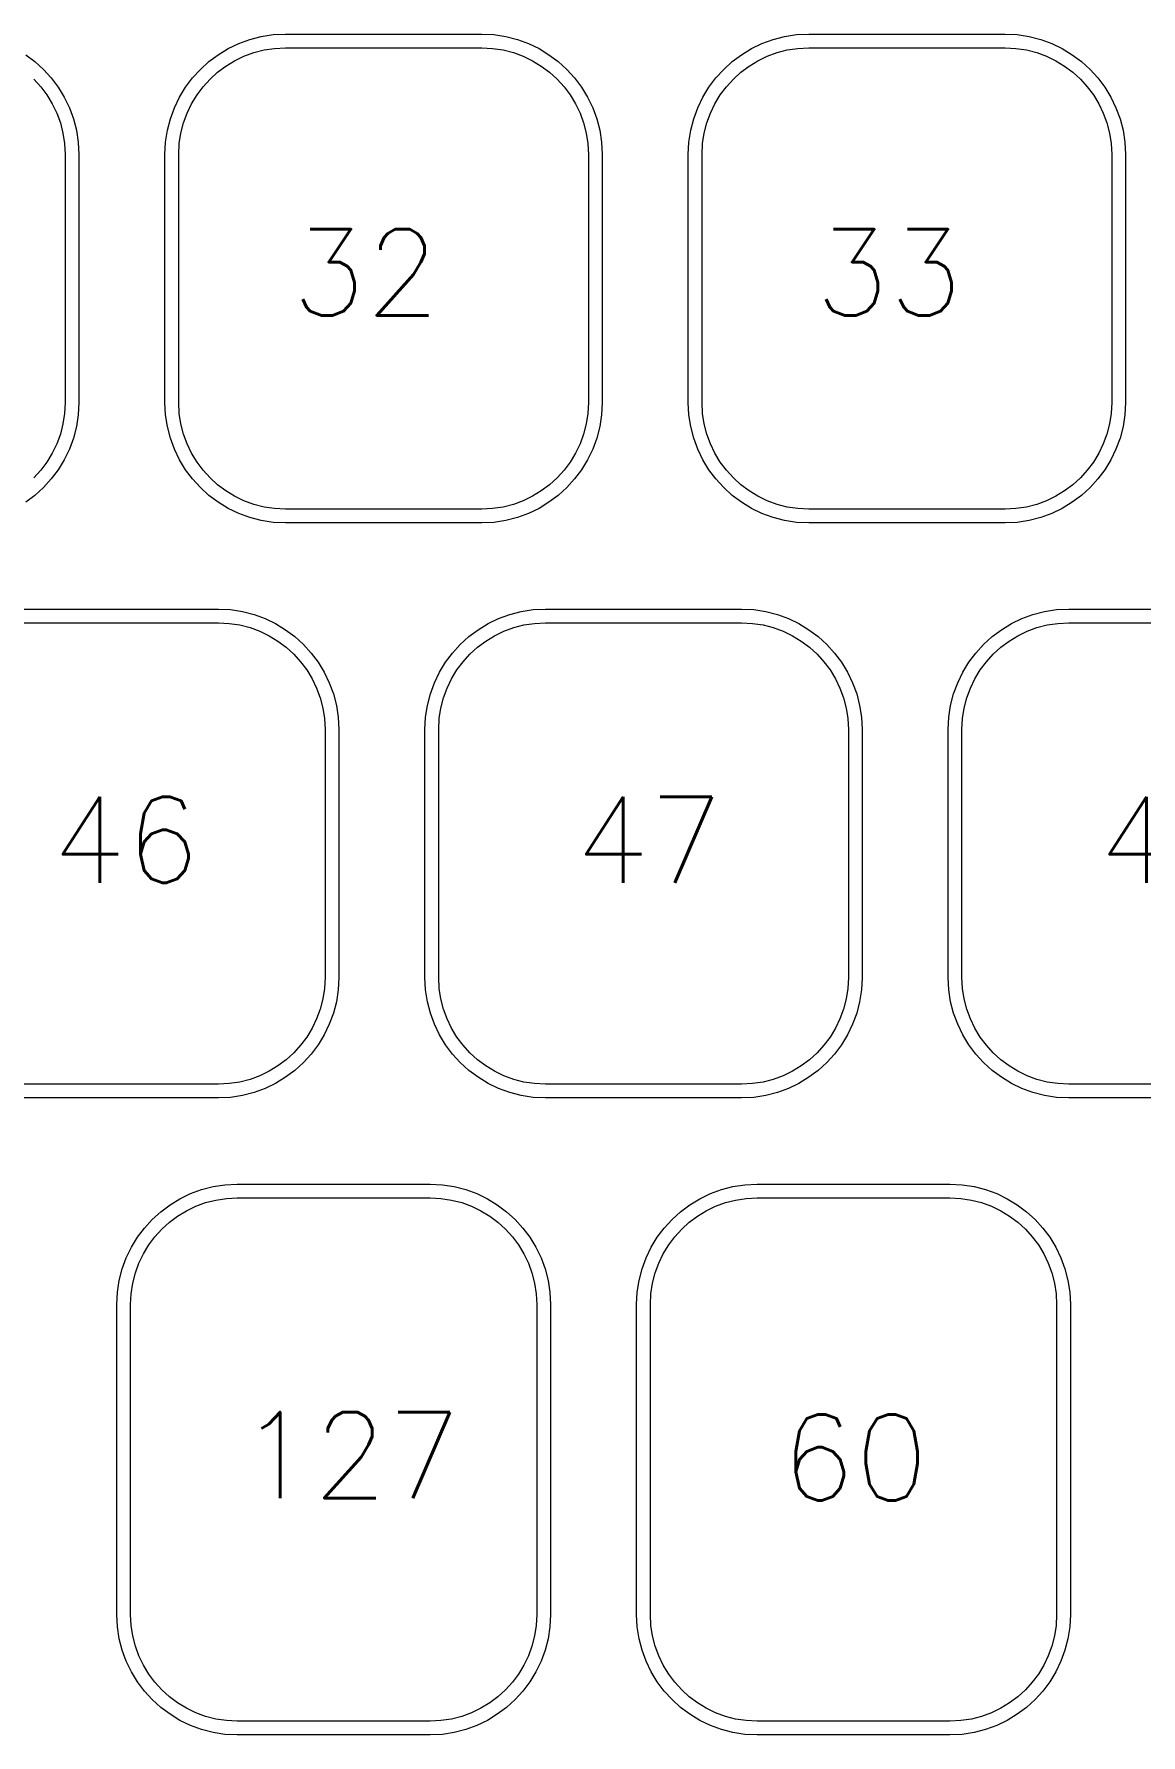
# Model space of a CAD drawing. Header units: millimetres. Extents: x 1461 to 1900, y 363 to 677.
# Drawn here: x 1615.18 to 1647.34, y 552.61 to 602.01 of the extents above; entities that cross this region are included whole.
import ezdxf

# ---------------------------------------------------------------- set-up
doc = ezdxf.new("R2010")
doc.units = ezdxf.units.MM
doc.styles.get("Standard").update_dxf_attribs({"font": 'txt', "bigfont": 'gbcbig.shx'})

msp = doc.modelspace()

# ---------------------------------------------------------------- linework, layer by layer
at = {"color": 7, "lineweight": 0}
for p, q in [((1620.8238, 601.5884), (1621.1295, 601.7363)), ((1621.1295, 601.7363), (1621.4507, 601.8544)), ((1621.4507, 601.8544), (1621.7854, 601.941)), ((1621.7854, 601.941), (1622.1319, 601.9943)), ((1622.1319, 601.9943), (1622.4884, 602.0124)), ((1622.4884, 602.0124), (1628.1882, 602.0124)), ((1628.1882, 602.0124), (1628.5447, 601.9943)), ((1628.5447, 601.9943), (1628.8912, 601.941)), ((1628.8912, 601.941), (1629.226, 601.8544)), ((1629.226, 601.8544), (1629.5471, 601.7363)), ((1629.5471, 601.7363), (1629.8529, 601.5884)), ((1636.0239, 601.5884), (1636.3296, 601.7363)), ((1636.3296, 601.7363), (1636.6508, 601.8544)), ((1636.6508, 601.8544), (1636.9855, 601.941)), ((1636.9855, 601.941), (1637.332, 601.9943)), ((1637.332, 601.9943), (1637.6885, 602.0124)), ((1637.6885, 602.0124), (1643.3883, 602.0124)), ((1643.3883, 602.0124), (1643.7448, 601.9943)), ((1643.7448, 601.9943), (1644.0913, 601.941)), ((1644.0913, 601.941), (1644.4261, 601.8544)), ((1644.4261, 601.8544), (1644.7472, 601.7363)), ((1644.7472, 601.7363), (1645.053, 601.5884)), ((1614.9417, 601.4126), (1615.2114, 601.2106)), ((1615.2114, 601.2106), (1615.4602, 600.9843)), ((1620.0167, 600.9843), (1620.2655, 601.2106)), ((1620.2655, 601.2106), (1620.5352, 601.4126)), ((1620.5352, 601.4126), (1620.8238, 601.5884)), ((1620.7564, 601.0822), (1621.012, 601.2377)), ((1621.012, 601.2377), (1621.2829, 601.3684)), ((1621.2829, 601.3684), (1621.5676, 601.4728)), ((1621.5676, 601.4728), (1621.8644, 601.5493)), ((1621.8644, 601.5493), (1622.1719, 601.5963)), ((1622.1719, 601.5963), (1622.4884, 601.6124)), ((1622.4884, 601.6124), (1628.1882, 601.6124)), ((1628.1882, 601.6124), (1628.5047, 601.5963)), ((1628.5047, 601.5963), (1628.8121, 601.5493)), ((1628.8121, 601.5493), (1629.109, 601.4728)), ((1629.109, 601.4728), (1629.3936, 601.3684)), ((1629.3936, 601.3684), (1629.6645, 601.2377)), ((1629.6645, 601.2377), (1629.9201, 601.0822)), ((1629.8529, 601.5884), (1630.1415, 601.4126)), ((1630.1415, 601.4126), (1630.4111, 601.2106)), ((1630.4111, 601.2106), (1630.66, 600.9843)), ((1635.2168, 600.9843), (1635.4656, 601.2106)), ((1635.4656, 601.2106), (1635.7353, 601.4126)), ((1635.7353, 601.4126), (1636.0239, 601.5884)), ((1635.9565, 601.0822), (1636.2121, 601.2377)), ((1636.2121, 601.2377), (1636.483, 601.3684)), ((1636.483, 601.3684), (1636.7677, 601.4728)), ((1636.7677, 601.4728), (1637.0645, 601.5493)), ((1637.0645, 601.5493), (1637.372, 601.5963)), ((1637.372, 601.5963), (1637.6885, 601.6124)), ((1637.6885, 601.6124), (1643.3883, 601.6124)), ((1643.3883, 601.6124), (1643.7048, 601.5963)), ((1643.7048, 601.5963), (1644.0122, 601.5493)), ((1644.0122, 601.5493), (1644.3091, 601.4728)), ((1644.3091, 601.4728), (1644.5937, 601.3684)), ((1644.5937, 601.3684), (1644.8646, 601.2377)), ((1644.8646, 601.2377), (1645.1202, 601.0822)), ((1645.053, 601.5884), (1645.3416, 601.4126)), ((1645.3416, 601.4126), (1645.6112, 601.2106)), ((1645.6112, 601.2106), (1645.8601, 600.9843)), ((1615.1793, 600.7034), (1615.3795, 600.4831)), ((1615.4602, 600.9843), (1615.6865, 600.7354)), ((1615.6865, 600.7354), (1615.8885, 600.4658)), ((1619.5884, 600.4658), (1619.7903, 600.7354)), ((1619.7903, 600.7354), (1620.0167, 600.9843)), ((1620.0973, 600.4831), (1620.2975, 600.7034)), ((1620.2975, 600.7034), (1620.5177, 600.9036)), ((1620.5177, 600.9036), (1620.7564, 601.0822)), ((1629.9201, 601.0822), (1630.1588, 600.9036)), ((1630.1588, 600.9036), (1630.3791, 600.7034)), ((1630.3791, 600.7034), (1630.5793, 600.4831)), ((1630.66, 600.9843), (1630.8863, 600.7354)), ((1630.8863, 600.7354), (1631.0883, 600.4658)), ((1634.7885, 600.4658), (1634.9904, 600.7354)), ((1634.9904, 600.7354), (1635.2168, 600.9843)), ((1635.2974, 600.4831), (1635.4976, 600.7034)), ((1635.4976, 600.7034), (1635.7178, 600.9036)), ((1635.7178, 600.9036), (1635.9565, 601.0822)), ((1645.1202, 601.0822), (1645.3589, 600.9036)), ((1645.3589, 600.9036), (1645.5792, 600.7034)), ((1645.5792, 600.7034), (1645.7794, 600.4831)), ((1645.8601, 600.9843), (1646.0864, 600.7354)), ((1646.0864, 600.7354), (1646.2884, 600.4658)), ((1615.3795, 600.4831), (1615.5582, 600.2444)), ((1615.5582, 600.2444), (1615.7136, 599.9888)), ((1615.8885, 600.4658), (1616.0643, 600.1772)), ((1619.4126, 600.1772), (1619.5884, 600.4658)), ((1619.7632, 599.9888), (1619.9187, 600.2444)), ((1619.9187, 600.2444), (1620.0973, 600.4831)), ((1630.5793, 600.4831), (1630.7579, 600.2444)), ((1630.7579, 600.2444), (1630.9134, 599.9888)), ((1631.0883, 600.4658), (1631.2641, 600.1772)), ((1634.6127, 600.1772), (1634.7885, 600.4658)), ((1634.9633, 599.9888), (1635.1188, 600.2444)), ((1635.1188, 600.2444), (1635.2974, 600.4831)), ((1645.7794, 600.4831), (1645.958, 600.2444)), ((1645.958, 600.2444), (1646.1135, 599.9888)), ((1646.2884, 600.4658), (1646.4642, 600.1772)), ((1615.7136, 599.9888), (1615.8443, 599.7179)), ((1615.8443, 599.7179), (1615.9487, 599.4333)), ((1616.0643, 600.1772), (1616.2122, 599.8714)), ((1616.2122, 599.8714), (1616.3303, 599.5503)), ((1619.1465, 599.5503), (1619.2647, 599.8714)), ((1619.2647, 599.8714), (1619.4126, 600.1772)), ((1619.5281, 599.4333), (1619.6325, 599.7179)), ((1619.6325, 599.7179), (1619.7632, 599.9888)), ((1630.9134, 599.9888), (1631.0441, 599.7179)), ((1631.0441, 599.7179), (1631.1485, 599.4333)), ((1631.2641, 600.1772), (1631.4119, 599.8714)), ((1631.4119, 599.8714), (1631.5301, 599.5503)), ((1634.3466, 599.5503), (1634.4648, 599.8714)), ((1634.4648, 599.8714), (1634.6127, 600.1772)), ((1634.7282, 599.4333), (1634.8326, 599.7179)), ((1634.8326, 599.7179), (1634.9633, 599.9888)), ((1646.1135, 599.9888), (1646.2442, 599.7179)), ((1646.2442, 599.7179), (1646.3486, 599.4333)), ((1646.4642, 600.1772), (1646.6121, 599.8714)), ((1646.6121, 599.8714), (1646.7302, 599.5503)), ((1615.9487, 599.4333), (1616.0252, 599.1364)), ((1616.3303, 599.5503), (1616.417, 599.2155)), ((1619.0599, 599.2155), (1619.1465, 599.5503)), ((1619.4516, 599.1364), (1619.5281, 599.4333)), ((1631.1485, 599.4333), (1631.225, 599.1364)), ((1631.5301, 599.5503), (1631.6167, 599.2155)), ((1634.26, 599.2155), (1634.3466, 599.5503)), ((1634.6517, 599.1364), (1634.7282, 599.4333)), ((1646.3486, 599.4333), (1646.4251, 599.1364)), ((1646.7302, 599.5503), (1646.8168, 599.2155)), ((1616.0252, 599.1364), (1616.0723, 598.829)), ((1616.0723, 598.829), (1616.0883, 598.5125)), ((1616.417, 599.2155), (1616.4702, 598.869)), ((1616.4702, 598.869), (1616.4884, 598.5125)), ((1618.9885, 598.5125), (1619.0067, 598.869)), ((1619.0067, 598.869), (1619.0599, 599.2155)), ((1619.3885, 598.5125), (1619.4045, 598.829)), ((1619.4045, 598.829), (1619.4516, 599.1364)), ((1631.225, 599.1364), (1631.272, 598.829)), ((1631.272, 598.829), (1631.2881, 598.5125)), ((1631.6167, 599.2155), (1631.67, 598.869)), ((1631.67, 598.869), (1631.6881, 598.5125)), ((1634.1886, 598.5125), (1634.2068, 598.869)), ((1634.2068, 598.869), (1634.26, 599.2155)), ((1634.5886, 598.5125), (1634.6046, 598.829)), ((1634.6046, 598.829), (1634.6517, 599.1364)), ((1646.4251, 599.1364), (1646.4721, 598.829)), ((1646.4721, 598.829), (1646.4882, 598.5125)), ((1646.8168, 599.2155), (1646.8701, 598.869)), ((1646.8701, 598.869), (1646.8882, 598.5125)), ((1616.0883, 598.5125), (1616.0883, 591.3123)), ((1616.4884, 598.5125), (1616.4884, 591.3123)), ((1618.9885, 591.3123), (1618.9885, 598.5125)), ((1619.3885, 591.3123), (1619.3885, 598.5125)), ((1631.2881, 598.5125), (1631.2881, 591.3123)), ((1631.6881, 598.5125), (1631.6881, 591.3123)), ((1634.1886, 591.3123), (1634.1886, 598.5125)), ((1634.5886, 591.3123), (1634.5886, 598.5125)), ((1646.4882, 598.5125), (1646.4882, 591.3123)), ((1646.8882, 598.5125), (1646.8882, 591.3123)), ((1616.0723, 590.9958), (1616.0252, 590.6884)), ((1616.0883, 591.3123), (1616.0723, 590.9958)), ((1616.4702, 590.9558), (1616.417, 590.6093)), ((1616.4884, 591.3123), (1616.4702, 590.9558)), ((1619.0067, 590.9558), (1618.9885, 591.3123)), ((1619.0599, 590.6093), (1619.0067, 590.9558)), ((1619.4045, 590.9958), (1619.3885, 591.3123)), ((1619.4516, 590.6884), (1619.4045, 590.9958)), ((1631.272, 590.9958), (1631.225, 590.6884)), ((1631.2881, 591.3123), (1631.272, 590.9958)), ((1631.67, 590.9558), (1631.6167, 590.6093)), ((1631.6881, 591.3123), (1631.67, 590.9558)), ((1634.2068, 590.9558), (1634.1886, 591.3123)), ((1634.26, 590.6093), (1634.2068, 590.9558)), ((1634.6046, 590.9958), (1634.5886, 591.3123)), ((1634.6517, 590.6884), (1634.6046, 590.9958)), ((1646.4721, 590.9958), (1646.4251, 590.6884)), ((1646.4882, 591.3123), (1646.4721, 590.9958)), ((1646.8701, 590.9558), (1646.8168, 590.6093)), ((1646.8882, 591.3123), (1646.8701, 590.9558)), ((1615.9487, 590.3915), (1615.8443, 590.1069)), ((1616.0252, 590.6884), (1615.9487, 590.3915)), ((1616.417, 590.6093), (1616.3303, 590.2746)), ((1619.1465, 590.2746), (1619.0599, 590.6093)), ((1619.5281, 590.3915), (1619.4516, 590.6884)), ((1619.6325, 590.1069), (1619.5281, 590.3915)), ((1631.1485, 590.3915), (1631.0441, 590.1069)), ((1631.225, 590.6884), (1631.1485, 590.3915)), ((1631.6167, 590.6093), (1631.5301, 590.2746)), ((1634.3466, 590.2746), (1634.26, 590.6093)), ((1634.7282, 590.3915), (1634.6517, 590.6884)), ((1634.8326, 590.1069), (1634.7282, 590.3915)), ((1646.3486, 590.3915), (1646.2442, 590.1069)), ((1646.4251, 590.6884), (1646.3486, 590.3915)), ((1646.8168, 590.6093), (1646.7302, 590.2746)), ((1615.7136, 589.836), (1615.5582, 589.5804)), ((1615.8443, 590.1069), (1615.7136, 589.836)), ((1616.2122, 589.9535), (1616.0643, 589.6477)), ((1616.3303, 590.2746), (1616.2122, 589.9535)), ((1619.2647, 589.9535), (1619.1465, 590.2746)), ((1619.4126, 589.6477), (1619.2647, 589.9535)), ((1619.7632, 589.836), (1619.6325, 590.1069)), ((1619.9187, 589.5804), (1619.7632, 589.836)), ((1630.9134, 589.836), (1630.7579, 589.5804)), ((1631.0441, 590.1069), (1630.9134, 589.836)), ((1631.4119, 589.9535), (1631.2641, 589.6477)), ((1631.5301, 590.2746), (1631.4119, 589.9535)), ((1634.4648, 589.9535), (1634.3466, 590.2746)), ((1634.6127, 589.6477), (1634.4648, 589.9535)), ((1634.9633, 589.836), (1634.8326, 590.1069)), ((1635.1188, 589.5804), (1634.9633, 589.836)), ((1646.1135, 589.836), (1645.958, 589.5804)), ((1646.2442, 590.1069), (1646.1135, 589.836)), ((1646.6121, 589.9535), (1646.4642, 589.6477)), ((1646.7302, 590.2746), (1646.6121, 589.9535)), ((1615.3795, 589.3417), (1615.1793, 589.1214)), ((1615.5582, 589.5804), (1615.3795, 589.3417)), ((1615.8885, 589.3591), (1615.6865, 589.0895)), ((1616.0643, 589.6477), (1615.8885, 589.3591)), ((1619.5884, 589.3591), (1619.4126, 589.6477)), ((1619.7903, 589.0895), (1619.5884, 589.3591)), ((1620.0973, 589.3417), (1619.9187, 589.5804)), ((1620.2975, 589.1214), (1620.0973, 589.3417)), ((1630.5793, 589.3417), (1630.3791, 589.1214)), ((1630.7579, 589.5804), (1630.5793, 589.3417)), ((1631.0883, 589.3591), (1630.8863, 589.0895)), ((1631.2641, 589.6477), (1631.0883, 589.3591)), ((1634.7885, 589.3591), (1634.6127, 589.6477)), ((1634.9904, 589.0895), (1634.7885, 589.3591)), ((1635.2974, 589.3417), (1635.1188, 589.5804)), ((1635.4976, 589.1214), (1635.2974, 589.3417)), ((1645.7794, 589.3417), (1645.5792, 589.1214)), ((1645.958, 589.5804), (1645.7794, 589.3417)), ((1646.2884, 589.3591), (1646.0864, 589.0895)), ((1646.4642, 589.6477), (1646.2884, 589.3591)), ((1615.6865, 589.0895), (1615.4602, 588.8406)), ((1620.0167, 588.8406), (1619.7903, 589.0895)), ((1620.5177, 588.9212), (1620.2975, 589.1214)), ((1620.7564, 588.7426), (1620.5177, 588.9212)), ((1630.1588, 588.9212), (1629.9201, 588.7426)), ((1630.3791, 589.1214), (1630.1588, 588.9212)), ((1630.8863, 589.0895), (1630.66, 588.8406)), ((1635.2168, 588.8406), (1634.9904, 589.0895)), ((1635.7178, 588.9212), (1635.4976, 589.1214)), ((1635.9565, 588.7426), (1635.7178, 588.9212)), ((1645.3589, 588.9212), (1645.1202, 588.7426)), ((1645.5792, 589.1214), (1645.3589, 588.9212)), ((1646.0864, 589.0895), (1645.8601, 588.8406)), ((1615.2114, 588.6143), (1614.9417, 588.4123)), ((1615.4602, 588.8406), (1615.2114, 588.6143)), ((1620.2655, 588.6143), (1620.0167, 588.8406)), ((1620.5352, 588.4123), (1620.2655, 588.6143)), ((1620.8238, 588.2365), (1620.5352, 588.4123)), ((1621.012, 588.5871), (1620.7564, 588.7426)), ((1621.2829, 588.4564), (1621.012, 588.5871)), ((1621.5676, 588.3521), (1621.2829, 588.4564)), ((1629.3936, 588.4564), (1629.109, 588.3521)), ((1629.6645, 588.5871), (1629.3936, 588.4564)), ((1629.9201, 588.7426), (1629.6645, 588.5871)), ((1630.1415, 588.4123), (1629.8529, 588.2365)), ((1630.4111, 588.6143), (1630.1415, 588.4123)), ((1630.66, 588.8406), (1630.4111, 588.6143)), ((1635.4656, 588.6143), (1635.2168, 588.8406)), ((1635.7353, 588.4123), (1635.4656, 588.6143)), ((1636.0239, 588.2365), (1635.7353, 588.4123)), ((1636.2121, 588.5871), (1635.9565, 588.7426)), ((1636.483, 588.4564), (1636.2121, 588.5871)), ((1636.7677, 588.3521), (1636.483, 588.4564)), ((1644.5937, 588.4564), (1644.3091, 588.3521)), ((1644.8646, 588.5871), (1644.5937, 588.4564)), ((1645.1202, 588.7426), (1644.8646, 588.5871)), ((1645.3416, 588.4123), (1645.053, 588.2365)), ((1645.6112, 588.6143), (1645.3416, 588.4123)), ((1645.8601, 588.8406), (1645.6112, 588.6143)), ((1621.1295, 588.0886), (1620.8238, 588.2365)), ((1621.4507, 587.9705), (1621.1295, 588.0886)), ((1621.7854, 587.8839), (1621.4507, 587.9705)), ((1621.8644, 588.2755), (1621.5676, 588.3521)), ((1622.1319, 587.8306), (1621.7854, 587.8839)), ((1622.1719, 588.2285), (1621.8644, 588.2755)), ((1622.4884, 588.2124), (1622.1719, 588.2285)), ((1628.1882, 588.2124), (1622.4884, 588.2124)), ((1628.5047, 588.2285), (1628.1882, 588.2124)), ((1628.8121, 588.2755), (1628.5047, 588.2285)), ((1628.8912, 587.8839), (1628.5447, 587.8306)), ((1629.109, 588.3521), (1628.8121, 588.2755)), ((1629.226, 587.9705), (1628.8912, 587.8839)), ((1629.5471, 588.0886), (1629.226, 587.9705)), ((1629.8529, 588.2365), (1629.5471, 588.0886)), ((1636.3296, 588.0886), (1636.0239, 588.2365)), ((1636.6508, 587.9705), (1636.3296, 588.0886)), ((1636.9855, 587.8839), (1636.6508, 587.9705)), ((1637.0645, 588.2755), (1636.7677, 588.3521)), ((1637.332, 587.8306), (1636.9855, 587.8839)), ((1637.372, 588.2285), (1637.0645, 588.2755)), ((1637.6885, 588.2124), (1637.372, 588.2285)), ((1643.3883, 588.2124), (1637.6885, 588.2124)), ((1643.7048, 588.2285), (1643.3883, 588.2124)), ((1644.0122, 588.2755), (1643.7048, 588.2285)), ((1644.0913, 587.8839), (1643.7448, 587.8306)), ((1644.3091, 588.3521), (1644.0122, 588.2755)), ((1644.4261, 587.9705), (1644.0913, 587.8839)), ((1644.7472, 588.0886), (1644.4261, 587.9705)), ((1645.053, 588.2365), (1644.7472, 588.0886)), ((1622.4884, 587.8124), (1622.1319, 587.8306)), ((1628.1882, 587.8124), (1622.4884, 587.8124)), ((1628.5447, 587.8306), (1628.1882, 587.8124)), ((1637.6885, 587.8124), (1637.332, 587.8306)), ((1643.3883, 587.8124), (1637.6885, 587.8124)), ((1643.7448, 587.8306), (1643.3883, 587.8124)), ((1614.8379, 585.3127), (1620.5381, 585.3127)), ((1614.8379, 584.9126), (1620.538, 584.9126)), ((1620.538, 584.9126), (1620.8545, 584.8966)), ((1620.5381, 585.3127), (1620.8946, 585.2945)), ((1620.8545, 584.8966), (1621.162, 584.8495)), ((1620.8946, 585.2945), (1621.2411, 585.2412)), ((1621.2411, 585.2412), (1621.5758, 585.1546)), ((1621.5758, 585.1546), (1621.8969, 585.0365)), ((1621.8969, 585.0365), (1622.2027, 584.8886)), ((1628.3734, 584.8886), (1628.6791, 585.0365)), ((1628.6791, 585.0365), (1629.0003, 585.1546)), ((1629.0003, 585.1546), (1629.335, 585.2412)), ((1629.335, 585.2412), (1629.6815, 585.2945)), ((1629.414, 584.8495), (1629.7215, 584.8966)), ((1629.6815, 585.2945), (1630.038, 585.3127)), ((1629.7215, 584.8966), (1630.038, 584.9126)), ((1630.038, 585.3127), (1635.7378, 585.3127)), ((1630.038, 584.9126), (1635.7378, 584.9126)), ((1635.7378, 585.3127), (1636.0943, 585.2945)), ((1635.7378, 584.9126), (1636.0543, 584.8966)), ((1636.0543, 584.8966), (1636.3617, 584.8495)), ((1636.0943, 585.2945), (1636.4408, 585.2412)), ((1636.4408, 585.2412), (1636.7755, 585.1546)), ((1636.7755, 585.1546), (1637.0967, 585.0365)), ((1637.0967, 585.0365), (1637.4025, 584.8886)), ((1643.5735, 584.8886), (1643.8792, 585.0365)), ((1643.8792, 585.0365), (1644.2004, 585.1546)), ((1644.2004, 585.1546), (1644.5351, 585.2412)), ((1644.5351, 585.2412), (1644.8816, 585.2945)), ((1644.6141, 584.8495), (1644.9216, 584.8966)), ((1644.8816, 585.2945), (1645.2381, 585.3127)), ((1644.9216, 584.8966), (1645.2381, 584.9126)), ((1645.2381, 585.3127), (1650.9379, 585.3127)), ((1645.2381, 584.9126), (1650.9379, 584.9126)), ((1621.162, 584.8495), (1621.4588, 584.773)), ((1621.4588, 584.773), (1621.7435, 584.6686)), ((1621.7435, 584.6686), (1622.0144, 584.5379)), ((1622.0144, 584.5379), (1622.27, 584.3825)), ((1622.2027, 584.8886), (1622.4913, 584.7128)), ((1622.4913, 584.7128), (1622.7609, 584.5108)), ((1622.7609, 584.5108), (1623.0098, 584.2845)), ((1627.5663, 584.2845), (1627.8151, 584.5108)), ((1627.8151, 584.5108), (1628.0848, 584.7128)), ((1628.0848, 584.7128), (1628.3734, 584.8886)), ((1628.306, 584.3825), (1628.5616, 584.5379)), ((1628.5616, 584.5379), (1628.8325, 584.6686)), ((1628.8325, 584.6686), (1629.1172, 584.773)), ((1629.1172, 584.773), (1629.414, 584.8495)), ((1636.3617, 584.8495), (1636.6585, 584.773)), ((1636.6585, 584.773), (1636.9432, 584.6686)), ((1636.9432, 584.6686), (1637.2141, 584.5379)), ((1637.2141, 584.5379), (1637.4697, 584.3825)), ((1637.4025, 584.8886), (1637.6911, 584.7128)), ((1637.6911, 584.7128), (1637.9607, 584.5108)), ((1637.9607, 584.5108), (1638.2096, 584.2845)), ((1642.7664, 584.2845), (1643.0152, 584.5108)), ((1643.0152, 584.5108), (1643.2849, 584.7128)), ((1643.2849, 584.7128), (1643.5735, 584.8886)), ((1643.5061, 584.3825), (1643.7617, 584.5379)), ((1643.7617, 584.5379), (1644.0326, 584.6686)), ((1644.0326, 584.6686), (1644.3173, 584.773)), ((1644.3173, 584.773), (1644.6141, 584.8495)), ((1622.27, 584.3825), (1622.5087, 584.2038)), ((1622.5087, 584.2038), (1622.7289, 584.0036)), ((1622.7289, 584.0036), (1622.9291, 583.7834)), ((1623.0098, 584.2845), (1623.2361, 584.0356)), ((1623.2361, 584.0356), (1623.4381, 583.766)), ((1627.138, 583.766), (1627.3399, 584.0356)), ((1627.3399, 584.0356), (1627.5663, 584.2845)), ((1627.6469, 583.7834), (1627.8471, 584.0036)), ((1627.8471, 584.0036), (1628.0673, 584.2038)), ((1628.0673, 584.2038), (1628.306, 584.3825)), ((1637.4697, 584.3825), (1637.7084, 584.2038)), ((1637.7084, 584.2038), (1637.9287, 584.0036)), ((1637.9287, 584.0036), (1638.1289, 583.7834)), ((1638.2096, 584.2845), (1638.4359, 584.0356)), ((1638.4359, 584.0356), (1638.6378, 583.766)), ((1642.3381, 583.766), (1642.54, 584.0356)), ((1642.54, 584.0356), (1642.7664, 584.2845)), ((1642.847, 583.7834), (1643.0472, 584.0036)), ((1643.0472, 584.0036), (1643.2674, 584.2038)), ((1643.2674, 584.2038), (1643.5061, 584.3825)), ((1622.9291, 583.7834), (1623.1077, 583.5447)), ((1623.1077, 583.5447), (1623.2632, 583.2891)), ((1623.4381, 583.766), (1623.6139, 583.4774)), ((1623.6139, 583.4774), (1623.7618, 583.1716)), ((1626.8143, 583.1716), (1626.9621, 583.4774)), ((1626.9621, 583.4774), (1627.138, 583.766)), ((1627.3128, 583.2891), (1627.4682, 583.5447)), ((1627.4682, 583.5447), (1627.6469, 583.7834)), ((1638.1289, 583.7834), (1638.3075, 583.5447)), ((1638.3075, 583.5447), (1638.4629, 583.2891)), ((1638.6378, 583.766), (1638.8137, 583.4774)), ((1638.8137, 583.4774), (1638.9615, 583.1716)), ((1642.0144, 583.1716), (1642.1623, 583.4774)), ((1642.1623, 583.4774), (1642.3381, 583.766)), ((1642.5129, 583.2891), (1642.6683, 583.5447)), ((1642.6683, 583.5447), (1642.847, 583.7834)), ((1623.2632, 583.2891), (1623.3939, 583.0182)), ((1623.3939, 583.0182), (1623.4983, 582.7335)), ((1623.7618, 583.1716), (1623.8799, 582.8505)), ((1626.6961, 582.8505), (1626.8143, 583.1716)), ((1627.0777, 582.7335), (1627.1821, 583.0182)), ((1627.1821, 583.0182), (1627.3128, 583.2891)), ((1638.4629, 583.2891), (1638.5936, 583.0182)), ((1638.5936, 583.0182), (1638.698, 582.7335)), ((1638.9615, 583.1716), (1639.0797, 582.8505)), ((1641.8962, 582.8505), (1642.0144, 583.1716)), ((1642.2778, 582.7335), (1642.3822, 583.0182)), ((1642.3822, 583.0182), (1642.5129, 583.2891)), ((1623.4983, 582.7335), (1623.5748, 582.4367)), ((1623.5748, 582.4367), (1623.6219, 582.1292)), ((1623.8799, 582.8505), (1623.9665, 582.5158)), ((1623.9665, 582.5158), (1624.0198, 582.1693)), ((1626.5562, 582.1693), (1626.6095, 582.5158)), ((1626.6095, 582.5158), (1626.6961, 582.8505)), ((1626.9541, 582.1292), (1627.0012, 582.4367)), ((1627.0012, 582.4367), (1627.0777, 582.7335)), ((1638.698, 582.7335), (1638.7745, 582.4367)), ((1638.7745, 582.4367), (1638.8216, 582.1292)), ((1639.0797, 582.8505), (1639.1663, 582.5158)), ((1639.1663, 582.5158), (1639.2196, 582.1693)), ((1641.7563, 582.1693), (1641.8096, 582.5158)), ((1641.8096, 582.5158), (1641.8962, 582.8505)), ((1642.1542, 582.1292), (1642.2013, 582.4367)), ((1642.2013, 582.4367), (1642.2778, 582.7335)), ((1623.6219, 582.1292), (1623.6379, 581.8127)), ((1624.0198, 582.1693), (1624.038, 581.8128)), ((1626.5381, 581.8128), (1626.5562, 582.1693)), ((1626.9381, 581.8127), (1626.9541, 582.1292)), ((1638.8216, 582.1292), (1638.8376, 581.8127)), ((1639.2196, 582.1693), (1639.2377, 581.8128)), ((1641.7382, 581.8128), (1641.7563, 582.1693)), ((1642.1382, 581.8127), (1642.1542, 582.1292)), ((1623.6379, 581.8127), (1623.6379, 574.6125)), ((1624.038, 581.8128), (1624.038, 574.6126)), ((1626.5381, 574.6126), (1626.5381, 581.8128)), ((1626.9381, 574.6125), (1626.9381, 581.8127)), ((1638.8376, 581.8127), (1638.8376, 574.6125)), ((1639.2377, 581.8128), (1639.2377, 574.6126)), ((1641.7382, 574.6126), (1641.7382, 581.8128)), ((1642.1382, 574.6125), (1642.1382, 581.8127)), ((1623.6379, 574.6125), (1623.6219, 574.2961)), ((1624.038, 574.6126), (1624.0198, 574.2561)), ((1626.5562, 574.2561), (1626.5381, 574.6126)), ((1626.9541, 574.2961), (1626.9381, 574.6125)), ((1638.8376, 574.6125), (1638.8216, 574.2961)), ((1639.2377, 574.6126), (1639.2196, 574.2561)), ((1641.7563, 574.2561), (1641.7382, 574.6126)), ((1642.1542, 574.2961), (1642.1382, 574.6125)), ((1623.6219, 574.2961), (1623.5748, 573.9886)), ((1624.0198, 574.2561), (1623.9665, 573.9096)), ((1626.6095, 573.9096), (1626.5562, 574.2561)), ((1627.0012, 573.9886), (1626.9541, 574.2961)), ((1638.8216, 574.2961), (1638.7745, 573.9886)), ((1639.2196, 574.2561), (1639.1663, 573.9096)), ((1641.8096, 573.9096), (1641.7563, 574.2561)), ((1642.2013, 573.9886), (1642.1542, 574.2961)), ((1623.4983, 573.6918), (1623.3939, 573.4071)), ((1623.5748, 573.9886), (1623.4983, 573.6918)), ((1623.8799, 573.5749), (1623.7618, 573.2537)), ((1623.9665, 573.9096), (1623.8799, 573.5749)), ((1626.6961, 573.5749), (1626.6095, 573.9096)), ((1626.8143, 573.2537), (1626.6961, 573.5749)), ((1627.0777, 573.6918), (1627.0012, 573.9886)), ((1627.1821, 573.4071), (1627.0777, 573.6918)), ((1638.698, 573.6918), (1638.5936, 573.4071)), ((1638.7745, 573.9886), (1638.698, 573.6918)), ((1639.0797, 573.5749), (1638.9615, 573.2537)), ((1639.1663, 573.9096), (1639.0797, 573.5749)), ((1641.8962, 573.5749), (1641.8096, 573.9096)), ((1642.0144, 573.2537), (1641.8962, 573.5749)), ((1642.2778, 573.6918), (1642.2013, 573.9886)), ((1642.3822, 573.4071), (1642.2778, 573.6918)), ((1623.2632, 573.1362), (1623.1077, 572.8806)), ((1623.3939, 573.4071), (1623.2632, 573.1362)), ((1623.7618, 573.2537), (1623.6139, 572.9479)), ((1626.9621, 572.9479), (1626.8143, 573.2537)), ((1627.3128, 573.1362), (1627.1821, 573.4071)), ((1627.4682, 572.8806), (1627.3128, 573.1362)), ((1638.4629, 573.1362), (1638.3075, 572.8806)), ((1638.5936, 573.4071), (1638.4629, 573.1362)), ((1638.9615, 573.2537), (1638.8137, 572.9479)), ((1642.1623, 572.9479), (1642.0144, 573.2537)), ((1642.5129, 573.1362), (1642.3822, 573.4071)), ((1642.6683, 572.8806), (1642.5129, 573.1362)), ((1622.9291, 572.6419), (1622.7289, 572.4217)), ((1623.1077, 572.8806), (1622.9291, 572.6419)), ((1623.4381, 572.6594), (1623.2361, 572.3897)), ((1623.6139, 572.9479), (1623.4381, 572.6594)), ((1627.138, 572.6594), (1626.9621, 572.9479)), ((1627.3399, 572.3897), (1627.138, 572.6594)), ((1627.6469, 572.6419), (1627.4682, 572.8806)), ((1627.8471, 572.4217), (1627.6469, 572.6419)), ((1638.1289, 572.6419), (1637.9287, 572.4217)), ((1638.3075, 572.8806), (1638.1289, 572.6419)), ((1638.6378, 572.6594), (1638.4359, 572.3897)), ((1638.8137, 572.9479), (1638.6378, 572.6594)), ((1642.3381, 572.6594), (1642.1623, 572.9479)), ((1642.54, 572.3897), (1642.3381, 572.6594)), ((1642.847, 572.6419), (1642.6683, 572.8806)), ((1643.0472, 572.4217), (1642.847, 572.6419)), ((1622.5087, 572.2214), (1622.27, 572.0428)), ((1622.7289, 572.4217), (1622.5087, 572.2214)), ((1623.0098, 572.1408), (1622.7609, 571.9145)), ((1623.2361, 572.3897), (1623.0098, 572.1408)), ((1627.5663, 572.1408), (1627.3399, 572.3897)), ((1627.8151, 571.9145), (1627.5663, 572.1408)), ((1628.0673, 572.2214), (1627.8471, 572.4217)), ((1628.306, 572.0428), (1628.0673, 572.2214)), ((1637.7084, 572.2214), (1637.4697, 572.0428)), ((1637.9287, 572.4217), (1637.7084, 572.2214)), ((1638.2096, 572.1408), (1637.9607, 571.9145)), ((1638.4359, 572.3897), (1638.2096, 572.1408)), ((1642.7664, 572.1408), (1642.54, 572.3897)), ((1643.0152, 571.9145), (1642.7664, 572.1408)), ((1643.2674, 572.2214), (1643.0472, 572.4217)), ((1643.5061, 572.0428), (1643.2674, 572.2214)), ((1621.162, 571.5758), (1620.8545, 571.5287)), ((1621.4588, 571.6523), (1621.162, 571.5758)), ((1621.7435, 571.7567), (1621.4588, 571.6523)), ((1622.0144, 571.8874), (1621.7435, 571.7567)), ((1622.27, 572.0428), (1622.0144, 571.8874)), ((1622.4913, 571.7126), (1622.2027, 571.5367)), ((1622.7609, 571.9145), (1622.4913, 571.7126)), ((1628.0848, 571.7126), (1627.8151, 571.9145)), ((1628.3734, 571.5367), (1628.0848, 571.7126)), ((1628.5616, 571.8874), (1628.306, 572.0428)), ((1628.8325, 571.7567), (1628.5616, 571.8874)), ((1629.1172, 571.6523), (1628.8325, 571.7567)), ((1629.414, 571.5758), (1629.1172, 571.6523)), ((1629.7215, 571.5287), (1629.414, 571.5758)), ((1636.3617, 571.5758), (1636.0543, 571.5287)), ((1636.6585, 571.6523), (1636.3617, 571.5758)), ((1636.9432, 571.7567), (1636.6585, 571.6523)), ((1637.2141, 571.8874), (1636.9432, 571.7567)), ((1637.4697, 572.0428), (1637.2141, 571.8874)), ((1637.6911, 571.7126), (1637.4025, 571.5367)), ((1637.9607, 571.9145), (1637.6911, 571.7126)), ((1643.2849, 571.7126), (1643.0152, 571.9145)), ((1643.5735, 571.5367), (1643.2849, 571.7126)), ((1643.7617, 571.8874), (1643.5061, 572.0428)), ((1644.0326, 571.7567), (1643.7617, 571.8874)), ((1644.3173, 571.6523), (1644.0326, 571.7567)), ((1644.6141, 571.5758), (1644.3173, 571.6523)), ((1644.9216, 571.5287), (1644.6141, 571.5758)), ((1620.538, 571.5127), (1614.8379, 571.5127)), ((1620.5381, 571.1127), (1614.8379, 571.1127)), ((1620.8545, 571.5287), (1620.538, 571.5127)), ((1620.8946, 571.1308), (1620.5381, 571.1127)), ((1621.2411, 571.1841), (1620.8946, 571.1308)), ((1621.5758, 571.2707), (1621.2411, 571.1841)), ((1621.8969, 571.3889), (1621.5758, 571.2707)), ((1622.2027, 571.5367), (1621.8969, 571.3889)), ((1628.6791, 571.3889), (1628.3734, 571.5367)), ((1629.0003, 571.2707), (1628.6791, 571.3889)), ((1629.335, 571.1841), (1629.0003, 571.2707)), ((1629.6815, 571.1308), (1629.335, 571.1841)), ((1630.038, 571.1127), (1629.6815, 571.1308)), ((1630.038, 571.5127), (1629.7215, 571.5287)), ((1635.7378, 571.5127), (1630.038, 571.5127)), ((1635.7378, 571.1127), (1630.038, 571.1127)), ((1636.0543, 571.5287), (1635.7378, 571.5127)), ((1636.0943, 571.1308), (1635.7378, 571.1127)), ((1636.4408, 571.1841), (1636.0943, 571.1308)), ((1636.7755, 571.2707), (1636.4408, 571.1841)), ((1637.0967, 571.3889), (1636.7755, 571.2707)), ((1637.4025, 571.5367), (1637.0967, 571.3889)), ((1643.8792, 571.3889), (1643.5735, 571.5367)), ((1644.2004, 571.2707), (1643.8792, 571.3889)), ((1644.5351, 571.1841), (1644.2004, 571.2707)), ((1644.8816, 571.1308), (1644.5351, 571.1841)), ((1645.2381, 571.1127), (1644.8816, 571.1308)), ((1645.2381, 571.5127), (1644.9216, 571.5287)), ((1650.9379, 571.5127), (1645.2381, 571.5127)), ((1650.9379, 571.1127), (1645.2381, 571.1127)), ((1620.3849, 568.541), (1620.7314, 568.5942)), ((1620.7314, 568.5942), (1621.0879, 568.6124)), ((1621.0879, 568.6124), (1626.6883, 568.6124)), ((1626.6883, 568.6124), (1627.0448, 568.5942)), ((1627.0448, 568.5942), (1627.3913, 568.541)), ((1635.4855, 568.541), (1635.832, 568.5942)), ((1635.832, 568.5942), (1636.1885, 568.6124)), ((1636.1885, 568.6124), (1641.7885, 568.6124)), ((1641.7885, 568.6124), (1642.1449, 568.5942)), ((1642.1449, 568.5942), (1642.4915, 568.541)), ((1619.1347, 568.0125), (1619.4233, 568.1883)), ((1619.4233, 568.1883), (1619.729, 568.3362)), ((1619.729, 568.3362), (1620.0502, 568.4543)), ((1620.0502, 568.4543), (1620.3849, 568.541)), ((1620.1672, 568.0727), (1620.464, 568.1492)), ((1620.464, 568.1492), (1620.7715, 568.1963)), ((1620.7715, 568.1963), (1621.0879, 568.2123)), ((1621.0879, 568.2123), (1626.6883, 568.2123)), ((1626.6883, 568.2123), (1627.0048, 568.1963)), ((1627.0048, 568.1963), (1627.3122, 568.1492)), ((1627.3122, 568.1492), (1627.6091, 568.0727)), ((1627.3913, 568.541), (1627.726, 568.4543)), ((1627.726, 568.4543), (1628.0471, 568.3362)), ((1628.0471, 568.3362), (1628.3529, 568.1883)), ((1628.3529, 568.1883), (1628.6415, 568.0125)), ((1634.2352, 568.0125), (1634.5238, 568.1883)), ((1634.5238, 568.1883), (1634.8296, 568.3362)), ((1634.8296, 568.3362), (1635.1507, 568.4543)), ((1635.1507, 568.4543), (1635.4855, 568.541)), ((1635.2677, 568.0727), (1635.5646, 568.1492)), ((1635.5646, 568.1492), (1635.872, 568.1963)), ((1635.872, 568.1963), (1636.1885, 568.2123)), ((1636.1885, 568.2123), (1641.7885, 568.2123)), ((1641.7885, 568.2123), (1642.105, 568.1963)), ((1642.105, 568.1963), (1642.4124, 568.1492)), ((1642.4124, 568.1492), (1642.7093, 568.0727)), ((1642.4915, 568.541), (1642.8262, 568.4543)), ((1642.8262, 568.4543), (1643.1473, 568.3362)), ((1643.1473, 568.3362), (1643.4531, 568.1883)), ((1643.4531, 568.1883), (1643.7417, 568.0125)), ((1618.6162, 567.5842), (1618.865, 567.8105)), ((1618.865, 567.8105), (1619.1347, 568.0125)), ((1619.1173, 567.5036), (1619.356, 567.6822)), ((1619.356, 567.6822), (1619.6116, 567.8376)), ((1619.6116, 567.8376), (1619.8825, 567.9683)), ((1619.8825, 567.9683), (1620.1672, 568.0727)), ((1627.6091, 568.0727), (1627.8937, 567.9683)), ((1627.8937, 567.9683), (1628.1646, 567.8376)), ((1628.1646, 567.8376), (1628.4202, 567.6822)), ((1628.4202, 567.6822), (1628.6589, 567.5036)), ((1628.6415, 568.0125), (1628.9111, 567.8105)), ((1628.9111, 567.8105), (1629.16, 567.5842)), ((1633.7167, 567.5842), (1633.9656, 567.8105)), ((1633.9656, 567.8105), (1634.2352, 568.0125)), ((1634.2179, 567.5036), (1634.4566, 567.6822)), ((1634.4566, 567.6822), (1634.7122, 567.8376)), ((1634.7122, 567.8376), (1634.9831, 567.9683)), ((1634.9831, 567.9683), (1635.2677, 568.0727)), ((1642.7093, 568.0727), (1642.9939, 567.9683)), ((1642.9939, 567.9683), (1643.2648, 567.8376)), ((1643.2648, 567.8376), (1643.5204, 567.6822)), ((1643.5204, 567.6822), (1643.7591, 567.5036)), ((1643.7417, 568.0125), (1644.0113, 567.8105)), ((1644.0113, 567.8105), (1644.2602, 567.5842)), ((1618.1879, 567.0657), (1618.3899, 567.3354)), ((1618.3899, 567.3354), (1618.6162, 567.5842)), ((1618.6968, 567.0831), (1618.8971, 567.3033)), ((1618.8971, 567.3033), (1619.1173, 567.5036)), ((1628.6589, 567.5036), (1628.8792, 567.3033)), ((1628.8792, 567.3033), (1629.0794, 567.0831)), ((1629.16, 567.5842), (1629.3863, 567.3354)), ((1629.3863, 567.3354), (1629.5883, 567.0657)), ((1633.2884, 567.0657), (1633.4904, 567.3354)), ((1633.4904, 567.3354), (1633.7167, 567.5842)), ((1633.7974, 567.0831), (1633.9976, 567.3033)), ((1633.9976, 567.3033), (1634.2179, 567.5036)), ((1643.7591, 567.5036), (1643.9794, 567.3033)), ((1643.9794, 567.3033), (1644.1796, 567.0831)), ((1644.2602, 567.5842), (1644.4865, 567.3354)), ((1644.4865, 567.3354), (1644.6885, 567.0657)), ((1617.8642, 566.4714), (1618.0121, 566.7771)), ((1618.0121, 566.7771), (1618.1879, 567.0657)), ((1618.3628, 566.5888), (1618.5182, 566.8444)), ((1618.5182, 566.8444), (1618.6968, 567.0831)), ((1629.0794, 567.0831), (1629.258, 566.8444)), ((1629.258, 566.8444), (1629.4135, 566.5888)), ((1629.5883, 567.0657), (1629.7641, 566.7771)), ((1629.7641, 566.7771), (1629.912, 566.4714)), ((1632.9647, 566.4714), (1633.1126, 566.7771)), ((1633.1126, 566.7771), (1633.2884, 567.0657)), ((1633.4633, 566.5888), (1633.6188, 566.8444)), ((1633.6188, 566.8444), (1633.7974, 567.0831)), ((1644.1796, 567.0831), (1644.3582, 566.8444)), ((1644.3582, 566.8444), (1644.5136, 566.5888)), ((1644.6885, 567.0657), (1644.8643, 566.7771)), ((1644.8643, 566.7771), (1645.0122, 566.4714)), ((1617.6594, 565.8155), (1617.7461, 566.1502)), ((1617.7461, 566.1502), (1617.8642, 566.4714)), ((1618.1277, 566.0332), (1618.2321, 566.3179)), ((1618.2321, 566.3179), (1618.3628, 566.5888)), ((1629.4135, 566.5888), (1629.5442, 566.3179)), ((1629.5442, 566.3179), (1629.6485, 566.0332)), ((1629.912, 566.4714), (1630.0301, 566.1502)), ((1630.0301, 566.1502), (1630.1167, 565.8155)), ((1632.76, 565.8155), (1632.8466, 566.1502)), ((1632.8466, 566.1502), (1632.9647, 566.4714)), ((1633.2282, 566.0332), (1633.3326, 566.3179)), ((1633.3326, 566.3179), (1633.4633, 566.5888)), ((1644.5136, 566.5888), (1644.6443, 566.3179)), ((1644.6443, 566.3179), (1644.7487, 566.0332)), ((1645.0122, 566.4714), (1645.1303, 566.1502)), ((1645.1303, 566.1502), (1645.2169, 565.8155)), ((1617.6062, 565.469), (1617.6594, 565.8155)), ((1618.0041, 565.4289), (1618.0512, 565.7364)), ((1618.0512, 565.7364), (1618.1277, 566.0332)), ((1629.6485, 566.0332), (1629.7251, 565.7364)), ((1629.7251, 565.7364), (1629.7721, 565.4289)), ((1630.1167, 565.8155), (1630.17, 565.469)), ((1632.7067, 565.469), (1632.76, 565.8155)), ((1633.1047, 565.4289), (1633.1517, 565.7364)), ((1633.1517, 565.7364), (1633.2282, 566.0332)), ((1644.7487, 566.0332), (1644.8253, 565.7364)), ((1644.8253, 565.7364), (1644.8723, 565.4289)), ((1645.2169, 565.8155), (1645.2702, 565.469)), ((1617.588, 565.1125), (1617.6062, 565.469)), ((1617.9881, 565.1125), (1618.0041, 565.4289)), ((1629.7721, 565.4289), (1629.7882, 565.1125)), ((1630.17, 565.469), (1630.1882, 565.1125)), ((1632.6885, 565.1125), (1632.7067, 565.469)), ((1633.0886, 565.1125), (1633.1047, 565.4289)), ((1644.8723, 565.4289), (1644.8883, 565.1125)), ((1645.2702, 565.469), (1645.2884, 565.1125)), ((1617.588, 556.1124), (1617.588, 565.1125)), ((1617.9881, 556.1124), (1617.9881, 565.1125)), ((1629.7882, 565.1125), (1629.7882, 556.1124)), ((1630.1882, 565.1125), (1630.1882, 556.1124)), ((1632.6885, 556.1124), (1632.6885, 565.1125)), ((1633.0886, 556.1124), (1633.0886, 565.1125)), ((1644.8883, 565.1125), (1644.8883, 556.1124)), ((1645.2884, 565.1125), (1645.2884, 556.1124)), ((1617.6062, 555.7559), (1617.588, 556.1124)), ((1617.6594, 555.4094), (1617.6062, 555.7559)), ((1618.0041, 555.7959), (1617.9881, 556.1124)), ((1618.0512, 555.4885), (1618.0041, 555.7959)), ((1629.7721, 555.7959), (1629.7251, 555.4885)), ((1629.7882, 556.1124), (1629.7721, 555.7959)), ((1630.17, 555.7559), (1630.1167, 555.4094)), ((1630.1882, 556.1124), (1630.17, 555.7559)), ((1632.7067, 555.7559), (1632.6885, 556.1124)), ((1632.76, 555.4094), (1632.7067, 555.7559)), ((1633.1047, 555.7959), (1633.0886, 556.1124)), ((1633.1517, 555.4885), (1633.1047, 555.7959)), ((1644.8723, 555.7959), (1644.8253, 555.4885)), ((1644.8883, 556.1124), (1644.8723, 555.7959)), ((1645.2702, 555.7559), (1645.2169, 555.4094)), ((1645.2884, 556.1124), (1645.2702, 555.7559)), ((1617.7461, 555.0747), (1617.6594, 555.4094)), ((1618.1277, 555.1916), (1618.0512, 555.4885)), ((1629.7251, 555.4885), (1629.6485, 555.1916)), ((1630.1167, 555.4094), (1630.0301, 555.0747)), ((1632.8466, 555.0747), (1632.76, 555.4094)), ((1633.2282, 555.1916), (1633.1517, 555.4885)), ((1644.8253, 555.4885), (1644.7487, 555.1916)), ((1645.2169, 555.4094), (1645.1303, 555.0747)), ((1617.8642, 554.7536), (1617.7461, 555.0747)), ((1618.2321, 554.907), (1618.1277, 555.1916)), ((1618.3628, 554.636), (1618.2321, 554.907)), ((1629.5442, 554.907), (1629.4135, 554.636)), ((1629.6485, 555.1916), (1629.5442, 554.907)), ((1630.0301, 555.0747), (1629.912, 554.7536)), ((1632.9647, 554.7536), (1632.8466, 555.0747)), ((1633.3326, 554.907), (1633.2282, 555.1916)), ((1633.4633, 554.636), (1633.3326, 554.907)), ((1644.6443, 554.907), (1644.5136, 554.636)), ((1644.7487, 555.1916), (1644.6443, 554.907)), ((1645.1303, 555.0747), (1645.0122, 554.7536)), ((1618.0121, 554.4478), (1617.8642, 554.7536)), ((1618.1879, 554.1592), (1618.0121, 554.4478)), ((1618.5182, 554.3805), (1618.3628, 554.636)), ((1618.6968, 554.1418), (1618.5182, 554.3805)), ((1629.258, 554.3805), (1629.0794, 554.1418)), ((1629.4135, 554.636), (1629.258, 554.3805)), ((1629.7641, 554.4478), (1629.5883, 554.1592)), ((1629.912, 554.7536), (1629.7641, 554.4478)), ((1633.1126, 554.4478), (1632.9647, 554.7536)), ((1633.2884, 554.1592), (1633.1126, 554.4478)), ((1633.6188, 554.3805), (1633.4633, 554.636)), ((1633.7974, 554.1418), (1633.6188, 554.3805)), ((1644.3582, 554.3805), (1644.1796, 554.1418)), ((1644.5136, 554.636), (1644.3582, 554.3805)), ((1644.8643, 554.4478), (1644.6885, 554.1592)), ((1645.0122, 554.7536), (1644.8643, 554.4478)), ((1618.3899, 553.8896), (1618.1879, 554.1592)), ((1618.6162, 553.6407), (1618.3899, 553.8896)), ((1618.8971, 553.9215), (1618.6968, 554.1418)), ((1619.1173, 553.7213), (1618.8971, 553.9215)), ((1628.8792, 553.9215), (1628.6589, 553.7213)), ((1629.0794, 554.1418), (1628.8792, 553.9215)), ((1629.3863, 553.8896), (1629.16, 553.6407)), ((1629.5883, 554.1592), (1629.3863, 553.8896)), ((1633.4904, 553.8896), (1633.2884, 554.1592)), ((1633.7167, 553.6407), (1633.4904, 553.8896)), ((1633.9976, 553.9215), (1633.7974, 554.1418)), ((1634.2179, 553.7213), (1633.9976, 553.9215)), ((1643.9794, 553.9215), (1643.7591, 553.7213)), ((1644.1796, 554.1418), (1643.9794, 553.9215)), ((1644.4865, 553.8896), (1644.2602, 553.6407)), ((1644.6885, 554.1592), (1644.4865, 553.8896)), ((1618.865, 553.4144), (1618.6162, 553.6407)), ((1619.1347, 553.2124), (1618.865, 553.4144)), ((1619.356, 553.5427), (1619.1173, 553.7213)), ((1619.6116, 553.3872), (1619.356, 553.5427)), ((1619.8825, 553.2565), (1619.6116, 553.3872)), ((1628.1646, 553.3872), (1627.8937, 553.2565)), ((1628.4202, 553.5427), (1628.1646, 553.3872)), ((1628.6589, 553.7213), (1628.4202, 553.5427)), ((1628.9111, 553.4144), (1628.6415, 553.2124)), ((1629.16, 553.6407), (1628.9111, 553.4144)), ((1633.9656, 553.4144), (1633.7167, 553.6407)), ((1634.2352, 553.2124), (1633.9656, 553.4144)), ((1634.4566, 553.5427), (1634.2179, 553.7213)), ((1634.7122, 553.3872), (1634.4566, 553.5427)), ((1634.9831, 553.2565), (1634.7122, 553.3872)), ((1643.2648, 553.3872), (1642.9939, 553.2565)), ((1643.5204, 553.5427), (1643.2648, 553.3872)), ((1643.7591, 553.7213), (1643.5204, 553.5427)), ((1644.0113, 553.4144), (1643.7417, 553.2124)), ((1644.2602, 553.6407), (1644.0113, 553.4144)), ((1619.4233, 553.0366), (1619.1347, 553.2124)), ((1619.729, 552.8887), (1619.4233, 553.0366)), ((1620.0502, 552.7706), (1619.729, 552.8887)), ((1620.1672, 553.1521), (1619.8825, 553.2565)), ((1620.464, 553.0756), (1620.1672, 553.1521)), ((1620.7715, 553.0286), (1620.464, 553.0756)), ((1621.0879, 553.0125), (1620.7715, 553.0286)), ((1626.6883, 553.0125), (1621.0879, 553.0125)), ((1627.0048, 553.0286), (1626.6883, 553.0125)), ((1627.3122, 553.0756), (1627.0048, 553.0286)), ((1627.6091, 553.1521), (1627.3122, 553.0756)), ((1627.8937, 553.2565), (1627.6091, 553.1521)), ((1628.0471, 552.8887), (1627.726, 552.7706)), ((1628.3529, 553.0366), (1628.0471, 552.8887)), ((1628.6415, 553.2124), (1628.3529, 553.0366)), ((1634.5238, 553.0366), (1634.2352, 553.2124)), ((1634.8296, 552.8887), (1634.5238, 553.0366)), ((1635.1507, 552.7706), (1634.8296, 552.8887)), ((1635.2677, 553.1521), (1634.9831, 553.2565)), ((1635.5646, 553.0756), (1635.2677, 553.1521)), ((1635.872, 553.0286), (1635.5646, 553.0756)), ((1636.1885, 553.0125), (1635.872, 553.0286)), ((1641.7885, 553.0125), (1636.1885, 553.0125)), ((1642.105, 553.0286), (1641.7885, 553.0125)), ((1642.4124, 553.0756), (1642.105, 553.0286)), ((1642.7093, 553.1521), (1642.4124, 553.0756)), ((1642.9939, 553.2565), (1642.7093, 553.1521)), ((1643.1473, 552.8887), (1642.8262, 552.7706)), ((1643.4531, 553.0366), (1643.1473, 552.8887)), ((1643.7417, 553.2124), (1643.4531, 553.0366)), ((1620.3849, 552.684), (1620.0502, 552.7706)), ((1620.7314, 552.6307), (1620.3849, 552.684)), ((1621.0879, 552.6125), (1620.7314, 552.6307)), ((1626.6883, 552.6125), (1621.0879, 552.6125)), ((1627.0448, 552.6307), (1626.6883, 552.6125)), ((1627.3913, 552.684), (1627.0448, 552.6307)), ((1627.726, 552.7706), (1627.3913, 552.684)), ((1635.4855, 552.684), (1635.1507, 552.7706)), ((1635.832, 552.6307), (1635.4855, 552.684)), ((1636.1885, 552.6125), (1635.832, 552.6307)), ((1641.7885, 552.6125), (1636.1885, 552.6125)), ((1642.1449, 552.6307), (1641.7885, 552.6125)), ((1642.4915, 552.684), (1642.1449, 552.6307)), ((1642.8262, 552.7706), (1642.4915, 552.684))]:
    msp.add_line(p, q, dxfattribs=at)

# ---------------------------------------------------------------- texts
for s, p in [('32', (1622.6739, 593.8401)), ('33', (1637.874, 593.8401)), ('46', (1615.7041, 577.3573)), ('47', (1630.9038, 577.3573)), ('48', (1646.1039, 577.3573)), ('127', (1621.1514, 559.4916)), ('60', (1636.8848, 559.4213))]:
    msp.add_text(s, height=2.5).set_placement(p)

doc.saveas('drawing.dxf')
